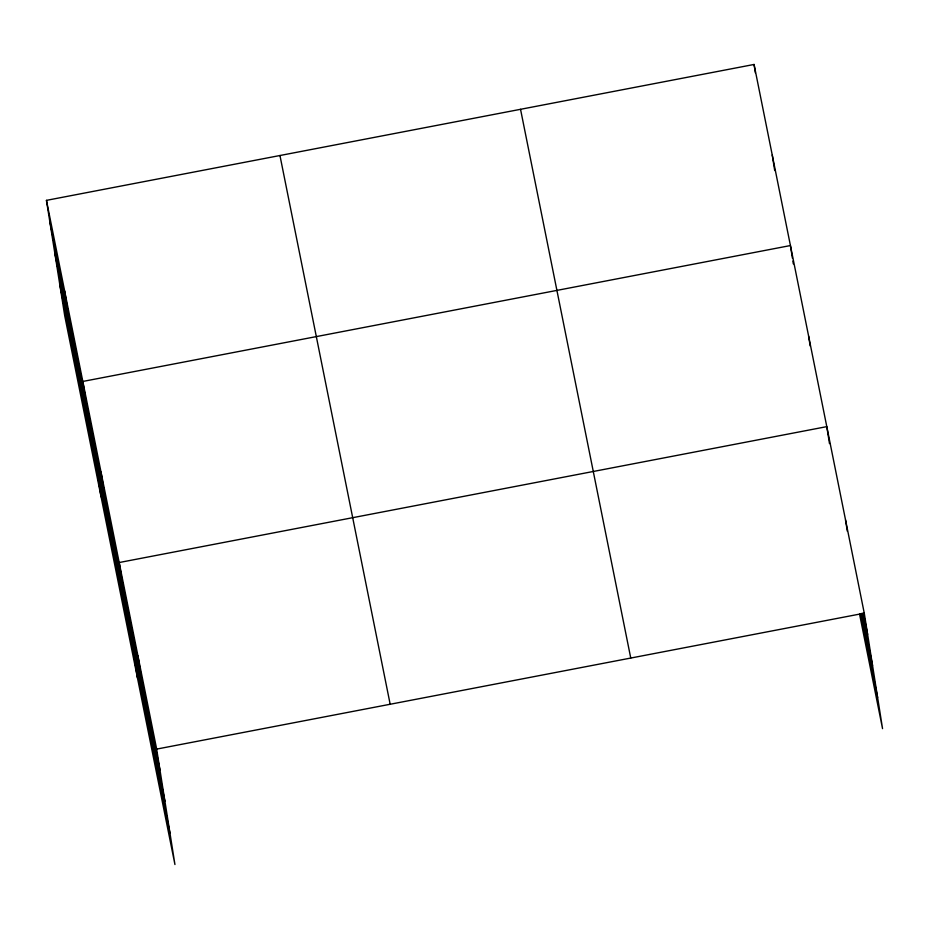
<?xml version="1.0" encoding="UTF-8"?>
<svg xmlns="http://www.w3.org/2000/svg" width="929" height="929" viewBox="0 0 929 929"><rect width="100%" height="100%" fill="white"/><g stroke="black" fill="none" stroke-linecap="round" stroke-linejoin="round"><path stroke-width="1.39" d="M46.45 200.362L156.664 749.099L174.942 864.539L64.728 315.79L46.45 200.362L754.058 64.461L864.272 613.21L882.55 728.638L859.557 614.15M156.664 749.099L864.272 613.21M863.366 613.198L867.628 634.391M862.042 613.198L872.552 665.501M860.869 614.15L877.626 697.54M520.542 109.308L630.756 658.057M279.954 155.515L390.168 704.263M49.806 221.543L160.02 770.292M54.73 252.642L164.944 801.39M59.804 284.692L170.019 833.429M845.529 519.926L847.318 531.225M829.481 443.586L826.798 426.632L119.191 562.533L137.469 677.961M808.613 336.089L810.181 345.983M792.437 258.262L790.428 245.546L82.82 381.447L101.098 496.876M792.89 261.084L793.331 263.906M772.243 155.004L774.705 170.541M754.058 64.461L755.393 72.938M137.922 655.816L141.278 677.009M101.006 471.99L104.362 493.171M64.635 290.905L67.991 312.086"/></g></svg>
